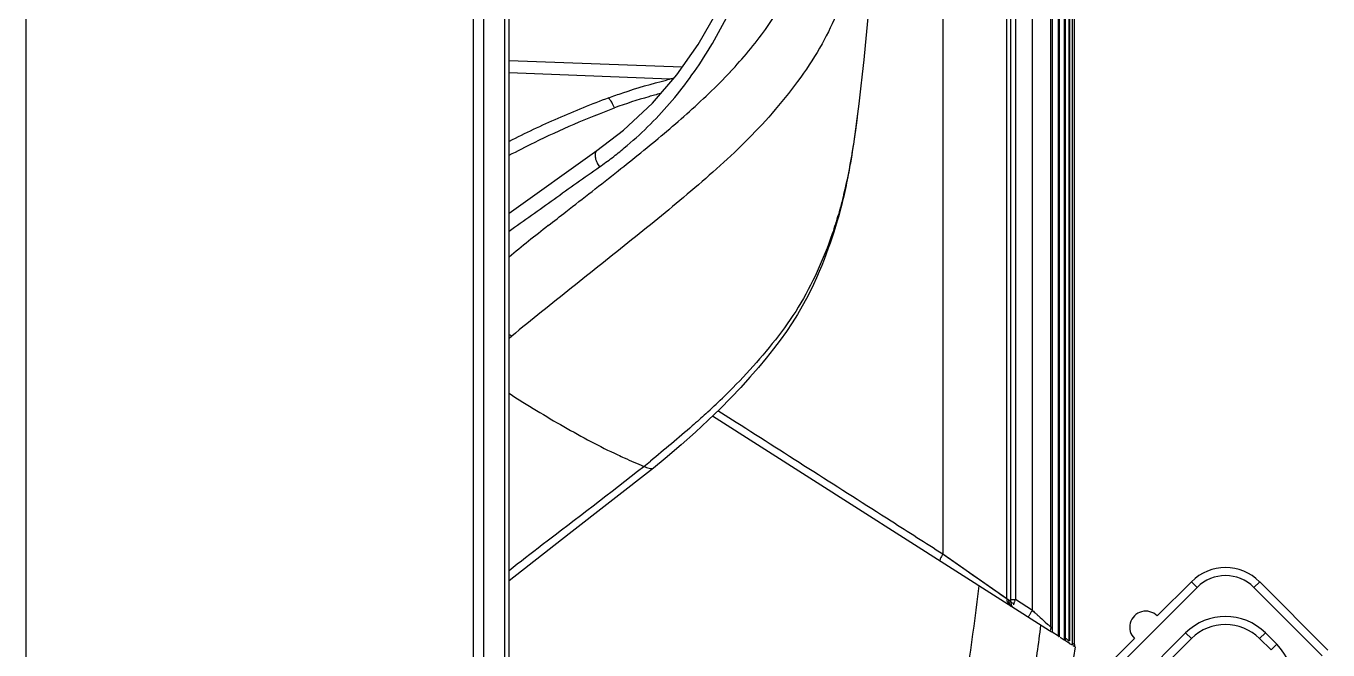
# Model space of a CAD drawing. Header units: millimetres. Extents: x -73584 to -37571, y -61249 to -50748.
# Drawn here: x -48297.5 to -48216.6, y -54711.7 to -54672.9 of the extents above; entities that cross this region are included whole.
import ezdxf

# ---------------------------------------------------------------- set-up
doc = ezdxf.new("R2010")
doc.units = ezdxf.units.MM
doc.header["$LTSCALE"] = 200
doc.layers.add('DIM', color=3, linetype='Continuous')
doc.layers.add('SOLID_1', color=7, linetype='Continuous')

# ---------------------------------------------------------------- blocks, each defined once
blk = doc.blocks.new('5569')
at = {"color": 7, "linetype": 'Continuous'}
for p, q in [((-46066.839, -55184.216), (-46066.839, -54684.316)), ((-46036.839, -55050.315), (-46036.839, -54818.218)), ((-46037.101, -55042.922), (-46037.101, -54825.611)), ((-46039.052, -55041.77), (-46039.052, -54826.763)), ((-46038.402, -55041.77), (-46038.402, -54826.763)), ((-46009.902, -54839.229), (-46009.902, -55029.304)), ((-46005.93, -55032.09), (-46005.93, -54944.413)), ((-46005.675, -55032.13), (-46005.675, -54945.342)), ((-46005.387, -54947.176), (-46005.387, -55032.13)), ((-46004.33, -55032.804), (-46004.33, -54949.005)), ((-46003.177, -55033.845), (-46003.177, -54950.071)), ((-46003.111, -54950.174), (-46003.111, -55034.161)), ((-46003.105, -54950.179), (-46003.105, -55034.166)), ((-46002.72, -55034.409), (-46002.72, -54950.773)), ((-46002.668, -54950.852), (-46002.668, -55034.441)), ((-46002.664, -54950.856), (-46002.664, -55034.448)), ((-46002.347, -55034.644), (-46002.347, -54951.333)), ((-46002.305, -54951.396), (-46002.305, -55034.567)), ((-46002.302, -54951.398), (-46002.302, -55034.569)), ((-46002.055, -55034.726), (-46002.055, -54951.763)), ((-46002.038, -54951.789), (-46002.038, -55034.696)), ((-46002.037, -54951.79), (-46002.037, -55034.696)), ((-46001.846, -55034.961), (-46001.846, -54952.069)), ((-46001.718, -55034.941), (-46001.718, -54952.258)), ((-46003.265, -55034.065), (-46024.198, -55020.723)), ((-46022.73, -55021.118), (-46023.861, -55020.397)), ((-46009.213, -55029.789), (-46009.902, -55029.304)), ((-46005.93, -55032.09), (-46009.817, -55029.364)), ((-46008.601, -55030.217), (-46009.213, -55029.789)), ((-46005.678, -55032.251), (-46005.93, -55032.09)), ((-46005.675, -55032.13), (-46005.387, -55032.13)), ((-46004.33, -55032.804), (-46005.387, -55032.13)), ((-46003.53, -55033.526), (-46003.392, -55033.651)), ((-46003.129, -55034.149), (-46003.163, -55034.132)), ((-46002.72, -55034.412), (-46003.109, -55034.164)), ((-46002.349, -55034.649), (-46002.61, -55034.482)), ((-46002.347, -55034.644), (-46002.33, -55034.655)), ((-46002.302, -55034.569), (-46002.305, -55034.567)), ((-46002.082, -55034.819), (-46002.274, -55034.696)), ((-46001.672, -55035.073), (-46002.055, -55037.45)), ((-46001.848, -55034.968), (-46001.997, -55034.873)), ((-46001.846, -55034.961), (-46001.837, -55034.967)), ((-46001.729, -55035.044), (-46001.795, -55035.002)), ((-46001.719, -55034.932), (-46001.718, -55034.941)), ((-46001.718, -55034.941), (-46001.718, -55034.953))]:
    blk.add_line(p, q, dxfattribs=at)
for points in [[(-46006.797, -55031.481), (-46007.619, -55030.905), (-46008.082, -55030.582), (-46008.601, -55030.217)], [(-46005.93, -55032.09), (-46006.033, -55032.018), (-46006.208, -55031.893), (-46006.465, -55031.711), (-46006.797, -55031.481)], [(-46002.304, -55034.568), (-46002.304, -55034.58), (-46002.297, -55034.623), (-46002.294, -55034.631)], [(-46001.719, -55034.953), (-46001.718, -55034.97), (-46001.712, -55035)]]:
    blk.add_lwpolyline(points, dxfattribs=at)
for centre, radius, start, end in [((-46289.538, -54995.772), 284.133, 351.19563, 352.82078), ((-46007.511, -55032.149), 1.835, 356.8317, 358.6064), ((-46008.172, -55032.131), 2.497, 358.55948, 0.01808), ((-46017.792, -55028.082), 13.048, 340.75933, 341.51534), ((-46021.278, -55026.909), 16.726, 341.49198, 341.81197), ((-46293.871, -54996.52), 292.447, 352.0096, 352.69149), ((-46002.6, -55033.362), 0.954, 227.53988, 228.62864), ((-46003.249, -55034.402), 0.958, 348.67769, 350.08719), ((-46011.151, -55046.443), 14.849, 52.89704, 53.17848), ((-46007.692, -55041.87), 9.116, 52.70677, 52.89642)]:
    blk.add_arc(centre, radius, start, end, dxfattribs=at)
for points, knots in [([(-46009.902, -55029.304), (-46010.969, -55028.623), (-46015.245, -55025.894), (-46019.521, -55023.166), (-46022.73, -55021.118)], [0, 0, 0, 0, 0.24954, 1, 1, 1, 1]), ([(-46009.902, -55029.304), (-46009.932, -55029.352), (-46009.985, -55029.444), (-46010.047, -55029.575), (-46010.079, -55029.658), (-46010.084, -55029.718), (-46010.072, -55029.726)], [0, 0, 0, 0, 0.364748, 0.690966, 0.908646, 1, 1, 1, 1]), ([(-46005.81, -55032.166), (-46005.81, -55032.236), (-46005.78, -55032.378), (-46005.694, -55032.494), (-46005.642, -55032.541)], [0, 0, 0, 0, 0.49987, 1, 1, 1, 1]), ([(-46005.678, -55032.251), (-46005.68, -55032.319), (-46005.656, -55032.455), (-46005.577, -55032.568), (-46005.529, -55032.613)], [0, 0, 0, 0, 0.509538, 1, 1, 1, 1]), ([(-46005.614, -55032.329), (-46005.623, -55032.323), (-46005.65, -55032.303), (-46005.674, -55032.274), (-46005.678, -55032.251)], [0, 0, 0, 0, 0.303951, 1, 1, 1, 1]), ([(-46005.472, -55032.382), (-46005.485, -55032.379), (-46005.534, -55032.368), (-46005.583, -55032.349), (-46005.614, -55032.329)], [0, 0, 0, 0, 0.264113, 1, 1, 1, 1]), ([(-46004.581, -55033.226), (-46004.584, -55033.224), (-46004.572, -55033.209), (-46004.566, -55033.188), (-46004.54, -55033.147), (-46004.511, -55033.095), (-46004.471, -55033.03), (-46004.411, -55032.932), (-46004.363, -55032.855), (-46004.33, -55032.804)], [0, 0, 0, 0, 0.019539, 0.07538, 0.166773, 0.292655, 0.45007, 0.628615, 1, 1, 1, 1]), ([(-46004.103, -55033.011), (-46004.052, -55033.057), (-46003.86, -55033.227), (-46003.67, -55033.4), (-46003.53, -55033.526)], [0, 0, 0, 0, 0.265694, 1, 1, 1, 1]), ([(-46003.392, -55033.651), (-46003.374, -55033.667), (-46003.315, -55033.721), (-46003.256, -55033.774), (-46003.215, -55033.811)], [0, 0, 0, 0, 0.307914, 1, 1, 1, 1]), ([(-46003.215, -55033.811), (-46003.21, -55033.814), (-46003.198, -55033.826), (-46003.185, -55033.837), (-46003.177, -55033.845)], [0, 0, 0, 0, 0.332379, 1, 1, 1, 1]), ([(-46003.177, -55033.845), (-46003.185, -55033.888), (-46003.199, -55033.958), (-46003.218, -55034.029), (-46003.233, -55034.053)], [0, 0, 0, 0, 0.615706, 1, 1, 1, 1]), ([(-46002.72, -55034.409), (-46002.712, -55034.414), (-46002.7, -55034.427), (-46002.682, -55034.431), (-46002.676, -55034.436)], [0, 0, 0, 0, 0.530562, 1, 1, 1, 1]), ([(-46002.676, -55034.436), (-46002.675, -55034.437), (-46002.672, -55034.439), (-46002.669, -55034.441), (-46002.668, -55034.441)], [0, 0, 0, 0, 0.514282, 1, 1, 1, 1]), ([(-46002.33, -55034.655), (-46002.325, -55034.649), (-46002.317, -55034.627), (-46002.312, -55034.604), (-46002.309, -55034.59)], [0, 0, 0, 0, 0.361748, 1, 1, 1, 1]), ([(-46002.295, -55034.635), (-46002.297, -55034.63), (-46002.306, -55034.617), (-46002.313, -55034.633), (-46002.317, -55034.638)], [0, 0, 0, 0, 0.428057, 1, 1, 1, 1]), ([(-46002.274, -55034.696), (-46002.282, -55034.691), (-46002.285, -55034.666), (-46002.29, -55034.646), (-46002.295, -55034.635)], [0, 0, 0, 0, 0.428276, 1, 1, 1, 1]), ([(-46002.169, -55034.619), (-46002.144, -55034.638), (-46002.111, -55034.663), (-46002.073, -55034.693), (-46002.06, -55034.707), (-46002.058, -55034.714)], [0, 0, 0, 0, 0.638318, 0.845714, 1, 1, 1, 1]), ([(-46002.073, -55034.817), (-46002.075, -55034.819), (-46002.077, -55034.821), (-46002.081, -55034.82), (-46002.082, -55034.819)], [0, 0, 0, 0, 0.548314, 1, 1, 1, 1]), ([(-46002.038, -55034.839), (-46002.042, -55034.822), (-46002.042, -55034.759), (-46002.063, -55034.809), (-46002.073, -55034.817)], [0, 0, 0, 0, 0.57892, 1, 1, 1, 1]), ([(-46002.058, -55034.714), (-46002.057, -55034.716), (-46002.056, -55034.72), (-46002.056, -55034.724), (-46002.055, -55034.726)], [0, 0, 0, 0, 0.474293, 1, 1, 1, 1]), ([(-46002.04, -55034.862), (-46002.039, -55034.864), (-46002.034, -55034.874), (-46002.037, -55034.855), (-46002.037, -55034.849)], [0, 0, 0, 0, 0.227854, 1, 1, 1, 1]), ([(-46001.798, -55034.86), (-46001.78, -55034.874), (-46001.754, -55034.896), (-46001.721, -55034.919), (-46001.719, -55034.932)], [0, 0, 0, 0, 0.645036, 1, 1, 1, 1]), ([(-46001.724, -55035.038), (-46001.725, -55035.04), (-46001.725, -55035.042), (-46001.728, -55035.044), (-46001.729, -55035.044)], [0, 0, 0, 0, 0.73334, 1, 1, 1, 1]), ([(-46001.709, -55035.009), (-46001.713, -55035.008), (-46001.716, -55035.025), (-46001.721, -55035.032), (-46001.724, -55035.038)], [0, 0, 0, 0, 0.382, 1, 1, 1, 1]), ([(-46001.713, -55035.046), (-46001.713, -55035.036), (-46001.71, -55035.025), (-46001.709, -55035.014), (-46001.709, -55035.011)], [0, 0, 0, 0, 0.818302, 1, 1, 1, 1]), ([(-46001.709, -55035.011), (-46001.709, -55035.011), (-46001.709, -55035.01), (-46001.709, -55035.01), (-46001.709, -55035.009)], [0, 0, 0, 0, 0.675266, 1, 1, 1, 1])]:
    blk.add_open_spline(points, degree=3, knots=knots, dxfattribs=at)
for points in [[(-46005.93, -55032.09), (-46005.931, -55032.249), (-46005.837, -55032.425), (-46005.702, -55032.511)], [(-46005.492, -55032.447), (-46005.486, -55032.425), (-46005.479, -55032.403), (-46005.472, -55032.382)], [(-46004.33, -55032.804), (-46004.255, -55032.874), (-46004.179, -55032.943), (-46004.103, -55033.011)], [(-46003.245, -55034.066), (-46003.251, -55034.069), (-46003.259, -55034.069), (-46003.265, -55034.065)], [(-46003.233, -55034.053), (-46003.236, -55034.057), (-46003.239, -55034.062), (-46003.244, -55034.065)], [(-46003.163, -55034.132), (-46003.187, -55034.116), (-46003.209, -55034.096), (-46003.23, -55034.077)], [(-46003.111, -55034.161), (-46003.118, -55034.158), (-46003.123, -55034.153), (-46003.129, -55034.149)], [(-46002.317, -55034.638), (-46002.321, -55034.644), (-46002.324, -55034.651), (-46002.33, -55034.655)]]:
    blk.add_open_spline(points, degree=3, dxfattribs=at)
at = {"layer": 'SOLID_1', "color": 7, "linetype": 'Continuous'}
for p, q in [((-46026.084, -54999.036), (-46036.839, -54998.638)), ((-46026.848, -54999.778), (-46036.839, -54999.381)), ((-46015.194, -55001.927), (-46015.244, -55002.326)), ((-46015.327, -55002.953), (-46015.362, -55003.208)), ((-46015.284, -55002.633), (-46015.327, -55002.953)), ((-46015.244, -55002.326), (-46015.284, -55002.633)), ((-46015.464, -55003.908), (-46015.499, -55004.14)), ((-46015.431, -55003.689), (-46015.464, -55003.908)), ((-46015.401, -55003.486), (-46015.431, -55003.689)), ((-46015.362, -55003.208), (-46015.401, -55003.486)), ((-46036.839, -55008.1), (-46031.384, -55004.221)), ((-46031.384, -55004.221), (-46031.389, -55004.224)), ((-46036.665, -55015.75), (-46036.839, -55015.894)), ((-46027.857, -55023.954), (-46027.856, -55023.954)), ((-45994.105, -55031.374), (-46000.775, -55038.041)), ((-45996.58, -55033.141), (-45994.459, -55031.02)), ((-45994.459, -55031.02), (-45994.105, -55031.374)), ((-45990.57, -55031.375), (-45990.216, -55031.021)), ((-45986.328, -55035.618), (-45990.57, -55031.375)), ((-45990.216, -55031.021), (-45985.974, -55035.265)), ((-46000.117, -55036.676), (-45997.995, -55034.555)), ((-45999.576, -55038.963), (-45994.813, -55034.202)), ((-45994.459, -55034.556), (-45999.238, -55039.332)), ((-45994.813, -55034.202), (-45994.459, -55034.556)), ((-45990.217, -55034.557), (-45989.863, -55034.203)), ((-45989.51, -55035.264), (-45990.217, -55034.557)), ((-45989.863, -55034.203), (-45989.156, -55034.91)), ((-45989.156, -55034.91), (-45989.51, -55035.264))]:
    blk.add_line(p, q, dxfattribs=at)
for points in [[(-46013.913, -54986.839), (-46013.97, -54987.804), (-46014.023, -54988.706), (-46014.074, -54989.558), (-46014.124, -54990.363), (-46014.175, -54991.142), (-46014.229, -54991.917), (-46014.285, -54992.694), (-46014.345, -54993.486), (-46014.41, -54994.292), (-46014.48, -54995.114), (-46014.554, -54995.954), (-46014.634, -54996.81), (-46014.72, -54997.683), (-46014.811, -54998.569), (-46014.908, -54999.47), (-46015.011, -55000.385), (-46015.12, -55001.314), (-46015.194, -55001.927)], [(-46031.39, -55004.222), (-46029.719, -55002.94), (-46027.938, -55001.271), (-46026.423, -54999.517), (-46025.094, -54997.633), (-46023.903, -54995.573), (-46022.888, -54993.438)], [(-46015.499, -55004.14), (-46015.518, -55004.26), (-46015.537, -55004.381), (-46015.556, -55004.503), (-46015.576, -55004.625), (-46015.597, -55004.749), (-46015.618, -55004.875), (-46015.64, -55005.003), (-46015.663, -55005.134), (-46015.687, -55005.27), (-46015.713, -55005.41), (-46015.74, -55005.556), (-46015.769, -55005.709), (-46015.8, -55005.87), (-46015.833, -55006.04), (-46015.869, -55006.215), (-46015.906, -55006.394), (-46015.945, -55006.577), (-46015.986, -55006.761), (-46016.028, -55006.949), (-46016.073, -55007.143), (-46016.121, -55007.344), (-46016.174, -55007.555), (-46016.231, -55007.778), (-46016.293, -55008.016), (-46016.362, -55008.265), (-46016.436, -55008.526), (-46016.516, -55008.797), (-46016.601, -55009.075), (-46016.692, -55009.362), (-46016.789, -55009.658), (-46016.894, -55009.967), (-46017.008, -55010.291), (-46017.132, -55010.63), (-46017.268, -55010.985), (-46017.415, -55011.356), (-46017.574, -55011.739), (-46017.747, -55012.135), (-46017.934, -55012.544), (-46018.141, -55012.972), (-46018.372, -55013.423), (-46018.632, -55013.899), (-46018.928, -55014.402), (-46019.256, -55014.924), (-46019.614, -55015.456), (-46020.002, -55016), (-46020.419, -55016.552), (-46020.868, -55017.12), (-46021.354, -55017.707), (-46021.878, -55018.314), (-46022.445, -55018.941), (-46023.061, -55019.593), (-46023.731, -55020.271), (-46024.463, -55020.98), (-46025.264, -55021.723), (-46026.149, -55022.511), (-46027.135, -55023.355), (-46027.857, -55023.954)], [(-46027.857, -55023.954), (-46033.098, -55028.051), (-46036.839, -55030.958)]]:
    blk.add_lwpolyline(points, dxfattribs=at)
for centre, radius, start, end in [((-46022.566, -55017.57), 18.3, 103.53086, 104.20634), ((-46021.084, -55023.915), 24.816, 102.84286, 103.4309), ((-46123.919, -54886.715), 151.372, 308.31685, 309.00304), ((-45921.593, -55151.938), 182.187, 128.25881, 129.2403), ((-46034.675, -55012.145), 4.118, 238.25692, 241.09826), ((-46058.541, -54983.573), 50.201, 312.5175, 314.1267), ((-46098.039, -54936.926), 111.334, 308.67293, 308.94398), ((-45992.338, -55033.142), 3, 44.98673, 134.98673), ((-45992.338, -55033.142), 2.5, 44.98673, 134.98673), ((-45997.288, -55033.848), 1, 44.98673, 224.98674), ((-45992.339, -55036.678), 3.5, 44.98673, 134.98673), ((-45992.339, -55036.678), 3, 44.98673, 134.98673), ((-45991.632, -55037.385), 3.5, 314.98673, 44.98673)]:
    blk.add_arc(centre, radius, start, end, dxfattribs=at)
for points, knots in [([(-46014.442, -54986.899), (-46014.521, -54987.636), (-46014.71, -54989.112), (-46015.111, -54991.314), (-46015.67, -54993.473), (-46016.394, -54995.588), (-46017.388, -54997.672), (-46018.714, -54999.703), (-46020.258, -55001.668), (-46022.496, -55004.076), (-46025.505, -55006.757), (-46029.212, -55009.784), (-46032.956, -55012.744), (-46035.437, -55014.735), (-46036.664, -55015.749)], [0, 0, 0, 0, 0.058867, 0.118112, 0.177536, 0.235818, 0.295328, 0.360365, 0.427931, 0.493544, 0.621077, 0.747458, 0.873631, 1, 1, 1, 1]), ([(-46031.218, -55005.228), (-46030.955, -55005.042), (-46030.43, -55004.666), (-46029.42, -55003.855), (-46027.704, -55002.317), (-46025.504, -54999.751), (-46023.351, -54996.19), (-46022.223, -54993.6), (-46021.733, -54992.251)], [0, 0, 0, 0, 0.059246, 0.118571, 0.237983, 0.482337, 0.736196, 1, 1, 1, 1]), ([(-46023.094, -54999.319), (-46022.314, -54998.489), (-46020.819, -54996.711), (-46019.631, -54994.707), (-46019.133, -54993.642)], [0, 0, 0, 0, 0.492198, 1, 1, 1, 1]), ([(-46030.648, -55000.936), (-46030.357, -55000.83), (-46029.176, -55000.412), (-46027.973, -55000.055), (-46027.057, -54999.83)], [0, 0, 0, 0, 0.247316, 1, 1, 1, 1]), ([(-46028.651, -55004.348), (-46027.686, -55003.565), (-46026.251, -55002.367), (-46024.413, -55000.672), (-46023.524, -54999.781), (-46023.092, -54999.321)], [0, 0, 0, 0, 0.497039, 0.747438, 1, 1, 1, 1]), ([(-46027.429, -55000.671), (-46027.673, -55000.735), (-46028.633, -55000.999), (-46029.582, -55001.306), (-46030.282, -55001.561)], [0, 0, 0, 0, 0.252407, 1, 1, 1, 1]), ([(-46030.648, -55000.936), (-46031.713, -55001.337), (-46033.803, -55002.181), (-46035.842, -55003.144), (-46036.84, -55003.644)], [0, 0, 0, 0, 0.504658, 1, 1, 1, 1]), ([(-46030.282, -55001.561), (-46030.336, -55001.444), (-46030.447, -55001.229), (-46030.579, -55001.025), (-46030.648, -55000.936)], [0, 0, 0, 0, 0.534131, 1, 1, 1, 1]), ([(-46036.84, -55004.511), (-46036.315, -55004.236), (-46034.176, -55003.153), (-46031.974, -55002.189), (-46030.282, -55001.561)], [0, 0, 0, 0, 0.247284, 1, 1, 1, 1]), ([(-46015.194, -55001.927), (-46015.298, -55002.773), (-46015.531, -55004.459), (-46015.937, -55006.547), (-46016.373, -55008.186), (-46016.886, -55009.794), (-46017.651, -55011.751), (-46018.817, -55013.972), (-46020.264, -55015.993), (-46021.862, -55017.866), (-46023.003, -55019.039), (-46023.588, -55019.607)], [0, 0, 0, 0, 0.127512, 0.25459, 0.317931, 0.381127, 0.50697, 0.63183, 0.755359, 0.87798, 1, 1, 1, 1]), ([(-46031.389, -55004.224), (-46031.415, -55004.243), (-46031.462, -55004.296), (-46031.499, -55004.404), (-46031.503, -55004.535), (-46031.473, -55004.732), (-46031.383, -55004.972), (-46031.276, -55005.148), (-46031.218, -55005.228)], [0, 0, 0, 0, 0.087605, 0.187346, 0.306126, 0.441346, 0.729415, 1, 1, 1, 1]), ([(-46036.839, -55009.234), (-46035.908, -55008.563), (-46034.035, -55007.226), (-46032.16, -55005.894), (-46031.218, -55005.228)], [0, 0, 0, 0, 0.49867, 1, 1, 1, 1]), ([(-46034.405, -55008.882), (-46034.04, -55008.594), (-46032.594, -55007.459), (-46031.141, -55006.334), (-46030.065, -55005.483)], [0, 0, 0, 0, 0.253138, 1, 1, 1, 1]), ([(-46036.838, -55019.306), (-46036.273, -55019.671), (-46035.148, -55020.38), (-46033.449, -55021.375), (-46031.774, -55022.305), (-46030.65, -55022.872), (-46030.087, -55023.132)], [0, 0, 0, 0, 0.25995, 0.513781, 0.76046, 1, 1, 1, 1]), ([(-46024.615, -55020.574), (-46024.894, -55020.83), (-46026.018, -55021.838), (-46027.179, -55022.806), (-46028.059, -55023.517)], [0, 0, 0, 0, 0.250594, 1, 1, 1, 1]), ([(-46030.087, -55023.132), (-46029.952, -55023.196), (-46029.417, -55023.444), (-46028.877, -55023.68), (-46028.47, -55023.847)], [0, 0, 0, 0, 0.253774, 1, 1, 1, 1]), ([(-46036.839, -55030.322), (-46036.155, -55029.779), (-46033.369, -55027.615), (-46030.54, -55025.507), (-46028.469, -55023.847)], [0, 0, 0, 0, 0.247648, 1, 1, 1, 1]), ([(-46028.47, -55023.847), (-46028.359, -55023.889), (-46028.202, -55023.958), (-46027.993, -55024), (-46027.891, -55023.981), (-46027.857, -55023.954)], [0, 0, 0, 0, 0.553763, 0.796521, 1, 1, 1, 1])]:
    blk.add_open_spline(points, degree=3, knots=knots, dxfattribs=at)
blk = doc.blocks.new('*U670')
at = {"layer": 'DIM', "color": 3}
blk.add_blockref('5569', (46037.067, 54931.016), dxfattribs=at)
blk = doc.blocks.new('*U671')
at = {"layer": 'DIM', "color": 0, "linetype": 'ByBlock', "lineweight": -2, "transparency": 16777216}
blk.add_blockref('*U670', (0, 500), dxfattribs=at)

msp = doc.modelspace()

# ---------------------------------------------------------------- block references
at = {"layer": 'DIM', "color": 3}
msp.add_blockref('*U671', (-48267.725, -55107.458), dxfattribs=at)

doc.saveas('drawing.dxf')
